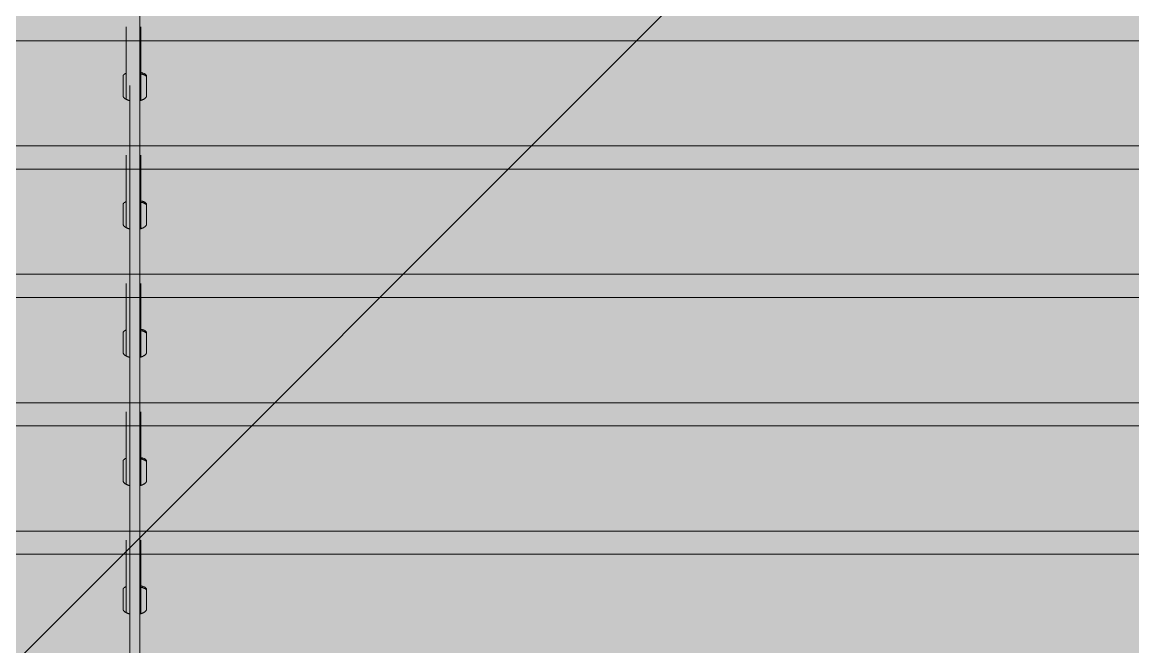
# Model space of a CAD drawing. Header units: millimetres. Extents: x 126 to 12547, y 1644 to 26714.
# Drawn here: x 887.7 to 995.9, y 25872.7 to 25933.6 of the extents above; entities that cross this region are included whole.
import ezdxf

# ---------------------------------------------------------------- set-up
doc = ezdxf.new("R2010")
doc.units = ezdxf.units.MM
doc.layers.add('cono piramide', color=4, linetype='Continuous')
for name, color, linetype, lineweight in [('F_ARREDI_pareti', 1, 'Continuous', 0), ('F_INFISSI', 4, 'Continuous', 5), ('F_MINERAL WALL', 6, 'Continuous', 5), ('F_Tendaggio', 252, 'Continuous', 5), ('F_VETRO', 140, 'Continuous', 5)]:
    doc.layers.add(name, color=color, linetype=linetype, lineweight=lineweight)

# ---------------------------------------------------------------- blocks, each defined once
blk = doc.blocks.new('TENDAGGIO_infisso piccolo_prospetto_fronte')
at = {"layer": 'F_Tendaggio'}
for p, q in [((734455.86, 514029.24), (734697.45, 514029.24)), ((734455.7, 514019), (734697.29, 514019)), ((734458.08, 514016.74), (734699.66, 514016.74)), ((734457.92, 514006.5), (734699.5, 514006.5)), ((734460.54, 514004.24), (734702.12, 514004.24)), ((734460.37, 513994), (734701.96, 513994)), ((734463.02, 513991.75), (734704.6, 513991.75)), ((734462.85, 513981.5), (734704.44, 513981.5)), ((734465.5, 513979.25), (734707.08, 513979.25))]:
    blk.add_line(p, q, dxfattribs=at)
for points in [[(734488.03, 513830.63), (734488.03, 514149.88)], [(734486.7, 514030.61), (734486.7, 514023.55)], [(734488.14, 514030.61), (734488.14, 514023.44)], [(734486.4, 514023.92), (734486.4, 514025.8), (734486.4, 514025.8), (734486.4, 514025.81), (734486.4, 514025.81), (734486.4, 514025.82), (734486.4, 514025.82), (734486.4, 514025.83), (734486.4, 514025.83), (734486.4, 514025.84), (734486.41, 514025.84), (734486.41, 514025.85), (734486.41, 514025.85), (734486.41, 514025.86), (734486.41, 514025.86), (734486.42, 514025.87), (734486.42, 514025.87), (734486.42, 514025.88), (734486.43, 514025.88), (734486.43, 514025.89), (734486.43, 514025.89), (734486.44, 514025.9), (734486.44, 514025.9), (734486.44, 514025.91), (734486.45, 514025.91), (734486.45, 514025.92), (734486.46, 514025.92), (734486.46, 514025.93), (734486.46, 514025.93), (734486.47, 514025.94), (734486.47, 514025.94), (734486.48, 514025.95), (734486.49, 514025.95), (734486.49, 514025.96), (734486.51, 514025.97), (734486.52, 514025.98), (734486.53, 514025.99), (734486.54, 514025.99), (734486.55, 514026), (734486.56, 514026.01), (734486.58, 514026.02), (734486.59, 514026.02), (734486.6, 514026.03), (734486.62, 514026.04), (734486.63, 514026.05), (734486.66, 514026.06), (734486.7, 514026.07)], [(734488.14, 514026.15), (734488.2, 514026.14), (734488.26, 514026.12), (734488.29, 514026.11), (734488.31, 514026.11), (734488.34, 514026.1), (734488.37, 514026.09), (734488.41, 514026.07), (734488.42, 514026.07), (734488.44, 514026.06), (734488.46, 514026.05), (734488.48, 514026.04), (734488.49, 514026.03), (734488.51, 514026.03), (734488.53, 514026.02), (734488.54, 514026.01), (734488.55, 514026), (734488.57, 514025.99), (734488.58, 514025.98), (734488.59, 514025.97), (734488.61, 514025.96), (734488.62, 514025.95), (734488.62, 514025.95), (734488.63, 514025.94), (734488.63, 514025.94), (734488.64, 514025.93), (734488.64, 514025.93), (734488.65, 514025.92), (734488.65, 514025.92), (734488.66, 514025.91), (734488.66, 514025.91), (734488.66, 514025.9), (734488.67, 514025.9), (734488.67, 514025.89), (734488.67, 514025.89), (734488.68, 514025.88), (734488.68, 514025.88), (734488.68, 514025.87), (734488.69, 514025.87), (734488.69, 514025.86), (734488.69, 514025.86), (734488.69, 514025.85), (734488.69, 514025.85), (734488.7, 514025.84), (734488.7, 514025.84), (734488.7, 514025.83), (734488.7, 514025.83), (734488.7, 514025.82), (734488.7, 514025.82), (734488.7, 514025.81), (734488.7, 514025.81), (734488.7, 514025.8), (734488.7, 514025.8), (734488.7, 514024.25), (734488.7, 514023.91), (734488.7, 514023.9), (734488.7, 514023.9), (734488.7, 514023.89), (734488.7, 514023.89), (734488.7, 514023.89), (734488.7, 514023.88), (734488.7, 514023.88), (734488.7, 514023.87), (734488.7, 514023.87), (734488.7, 514023.86), (734488.7, 514023.85), (734488.69, 514023.85), (734488.69, 514023.84), (734488.69, 514023.83), (734488.69, 514023.82), (734488.68, 514023.82), (734488.68, 514023.81), (734488.67, 514023.8), (734488.67, 514023.79), (734488.66, 514023.78), (734488.66, 514023.77), (734488.65, 514023.76), (734488.64, 514023.75), (734488.64, 514023.74), (734488.63, 514023.73), (734488.62, 514023.72), (734488.61, 514023.71), (734488.6, 514023.7), (734488.6, 514023.69), (734488.59, 514023.68), (734488.58, 514023.67), (734488.57, 514023.67), (734488.57, 514023.66), (734488.55, 514023.64), (734488.53, 514023.63), (734488.51, 514023.62), (734488.5, 514023.6), (734488.48, 514023.59), (734488.46, 514023.58), (734488.44, 514023.57), (734488.41, 514023.55), (734488.39, 514023.54), (734488.37, 514023.53), (734488.34, 514023.52), (734488.32, 514023.51), (734488.29, 514023.5), (734488.27, 514023.49), (734488.24, 514023.47), (734488.21, 514023.46), (734488.18, 514023.46), (734488.15, 514023.45), (734488.12, 514023.44), (734488.09, 514023.43), (734488.03, 514023.42)], [(734488.7, 514025.66), (734488.7, 514025.67), (734488.7, 514025.67), (734488.7, 514025.68), (734488.7, 514025.68), (734488.7, 514025.69), (734488.7, 514025.69), (734488.7, 514025.7), (734488.7, 514025.71), (734488.7, 514025.71), (734488.69, 514025.72), (734488.69, 514025.72), (734488.69, 514025.73), (734488.69, 514025.74), (734488.68, 514025.74), (734488.68, 514025.75), (734488.68, 514025.75), (734488.67, 514025.76), (734488.67, 514025.76), (734488.67, 514025.77), (734488.66, 514025.77), (734488.66, 514025.78), (734488.65, 514025.79), (734488.65, 514025.79), (734488.64, 514025.8), (734488.64, 514025.8), (734488.63, 514025.81), (734488.63, 514025.81), (734488.62, 514025.82), (734488.62, 514025.82), (734488.61, 514025.83), (734488.6, 514025.83), (734488.6, 514025.84), (734488.58, 514025.85), (734488.57, 514025.86), (734488.55, 514025.87), (734488.54, 514025.88), (734488.52, 514025.89), (734488.51, 514025.9), (734488.49, 514025.91), (734488.47, 514025.92), (734488.45, 514025.92), (734488.43, 514025.93), (734488.4, 514025.95), (734488.36, 514025.96), (734488.32, 514025.97), (734488.28, 514025.99), (734488.23, 514026), (734488.19, 514026.01), (734488.14, 514026.02)], [(734487.07, 514024.9), (734487.07, 513364.88)], [(734487.07, 514023.41), (734487.04, 514023.42), (734487.01, 514023.43), (734486.97, 514023.44), (734486.94, 514023.45), (734486.91, 514023.46), (734486.88, 514023.47), (734486.85, 514023.48), (734486.82, 514023.49), (734486.79, 514023.5), (734486.77, 514023.51), (734486.74, 514023.53), (734486.71, 514023.54), (734486.69, 514023.55), (734486.67, 514023.57), (734486.64, 514023.58), (734486.62, 514023.6), (734486.61, 514023.6), (734486.59, 514023.61), (734486.58, 514023.62), (734486.57, 514023.63), (734486.56, 514023.64), (734486.55, 514023.65), (734486.53, 514023.66), (734486.52, 514023.67), (734486.51, 514023.68), (734486.5, 514023.69), (734486.49, 514023.7), (734486.49, 514023.71), (734486.48, 514023.72), (734486.47, 514023.73), (734486.46, 514023.74), (734486.45, 514023.75), (734486.45, 514023.76), (734486.44, 514023.77), (734486.44, 514023.78), (734486.43, 514023.79), (734486.42, 514023.8), (734486.42, 514023.81), (734486.42, 514023.81), (734486.42, 514023.82), (734486.42, 514023.82), (734486.41, 514023.83), (734486.41, 514023.84), (734486.41, 514023.84), (734486.41, 514023.85), (734486.41, 514023.85), (734486.41, 514023.86), (734486.4, 514023.86), (734486.4, 514023.87), (734486.4, 514023.87), (734486.4, 514023.88), (734486.4, 514023.88), (734486.4, 514023.89), (734486.4, 514023.89), (734486.4, 514023.9), (734486.4, 514023.91), (734486.4, 514023.91), (734486.4, 514023.92), (734486.4, 514023.92)], [(734486.7, 514018.11), (734486.7, 514011.05)], [(734488.14, 514018.11), (734488.14, 514010.94)], [(734486.4, 514011.42), (734486.4, 514013.3), (734486.4, 514013.3), (734486.4, 514013.31), (734486.4, 514013.31), (734486.4, 514013.32), (734486.4, 514013.32), (734486.4, 514013.33), (734486.4, 514013.33), (734486.4, 514013.34), (734486.41, 514013.35), (734486.41, 514013.35), (734486.41, 514013.36), (734486.41, 514013.36), (734486.41, 514013.37), (734486.42, 514013.37), (734486.42, 514013.38), (734486.42, 514013.38), (734486.43, 514013.39), (734486.43, 514013.39), (734486.43, 514013.4), (734486.44, 514013.4), (734486.44, 514013.41), (734486.44, 514013.41), (734486.45, 514013.42), (734486.45, 514013.42), (734486.46, 514013.43), (734486.46, 514013.43), (734486.46, 514013.44), (734486.47, 514013.44), (734486.47, 514013.45), (734486.48, 514013.45), (734486.49, 514013.46), (734486.49, 514013.46), (734486.51, 514013.47), (734486.52, 514013.48), (734486.53, 514013.49), (734486.54, 514013.5), (734486.55, 514013.5), (734486.56, 514013.51), (734486.58, 514013.52), (734486.59, 514013.53), (734486.6, 514013.53), (734486.62, 514013.54), (734486.63, 514013.55), (734486.66, 514013.56), (734486.7, 514013.58)], [(734488.14, 514013.65), (734488.2, 514013.64), (734488.26, 514013.62), (734488.29, 514013.62), (734488.31, 514013.61), (734488.34, 514013.6), (734488.37, 514013.59), (734488.41, 514013.58), (734488.42, 514013.57), (734488.44, 514013.56), (734488.46, 514013.55), (734488.48, 514013.54), (734488.49, 514013.54), (734488.51, 514013.53), (734488.53, 514013.52), (734488.54, 514013.51), (734488.55, 514013.5), (734488.57, 514013.49), (734488.58, 514013.48), (734488.59, 514013.47), (734488.61, 514013.46), (734488.62, 514013.46), (734488.62, 514013.45), (734488.63, 514013.45), (734488.63, 514013.44), (734488.64, 514013.44), (734488.64, 514013.43), (734488.65, 514013.43), (734488.65, 514013.42), (734488.66, 514013.42), (734488.66, 514013.41), (734488.66, 514013.41), (734488.67, 514013.4), (734488.67, 514013.4), (734488.67, 514013.39), (734488.68, 514013.39), (734488.68, 514013.38), (734488.68, 514013.38), (734488.69, 514013.37), (734488.69, 514013.37), (734488.69, 514013.36), (734488.69, 514013.36), (734488.69, 514013.35), (734488.7, 514013.35), (734488.7, 514013.34), (734488.7, 514013.33), (734488.7, 514013.33), (734488.7, 514013.32), (734488.7, 514013.32), (734488.7, 514013.31), (734488.7, 514013.31), (734488.7, 514013.3), (734488.7, 514013.3), (734488.7, 514011.76), (734488.7, 514011.41), (734488.7, 514011.4), (734488.7, 514011.4), (734488.7, 514011.4), (734488.7, 514011.39), (734488.7, 514011.39), (734488.7, 514011.39), (734488.7, 514011.38), (734488.7, 514011.37), (734488.7, 514011.37), (734488.7, 514011.36), (734488.7, 514011.35), (734488.69, 514011.35), (734488.69, 514011.34), (734488.69, 514011.33), (734488.69, 514011.33), (734488.68, 514011.32), (734488.68, 514011.31), (734488.67, 514011.3), (734488.67, 514011.29), (734488.66, 514011.28), (734488.66, 514011.27), (734488.65, 514011.26), (734488.64, 514011.25), (734488.64, 514011.24), (734488.63, 514011.23), (734488.62, 514011.22), (734488.61, 514011.21), (734488.6, 514011.2), (734488.6, 514011.19), (734488.59, 514011.18), (734488.58, 514011.18), (734488.57, 514011.17), (734488.57, 514011.16), (734488.55, 514011.15), (734488.53, 514011.13), (734488.51, 514011.12), (734488.5, 514011.11), (734488.48, 514011.09), (734488.46, 514011.08), (734488.44, 514011.07), (734488.41, 514011.06), (734488.39, 514011.04), (734488.37, 514011.03), (734488.34, 514011.02), (734488.32, 514011.01), (734488.29, 514011), (734488.27, 514010.99), (734488.24, 514010.98), (734488.21, 514010.97), (734488.18, 514010.96), (734488.15, 514010.95), (734488.12, 514010.94), (734488.09, 514010.93), (734488.03, 514010.92)], [(734488.7, 514013.16), (734488.7, 514013.17), (734488.7, 514013.17), (734488.7, 514013.18), (734488.7, 514013.19), (734488.7, 514013.19), (734488.7, 514013.2), (734488.7, 514013.2), (734488.7, 514013.21), (734488.7, 514013.21), (734488.69, 514013.22), (734488.69, 514013.23), (734488.69, 514013.23), (734488.69, 514013.24), (734488.68, 514013.24), (734488.68, 514013.25), (734488.68, 514013.25), (734488.67, 514013.26), (734488.67, 514013.27), (734488.67, 514013.27), (734488.66, 514013.28), (734488.66, 514013.28), (734488.65, 514013.29), (734488.65, 514013.29), (734488.64, 514013.3), (734488.64, 514013.3), (734488.63, 514013.31), (734488.63, 514013.31), (734488.62, 514013.32), (734488.62, 514013.32), (734488.61, 514013.33), (734488.6, 514013.34), (734488.6, 514013.34), (734488.58, 514013.35), (734488.57, 514013.36), (734488.55, 514013.37), (734488.54, 514013.38), (734488.52, 514013.39), (734488.51, 514013.4), (734488.49, 514013.41), (734488.47, 514013.42), (734488.45, 514013.43), (734488.43, 514013.43), (734488.4, 514013.45), (734488.36, 514013.46), (734488.32, 514013.48), (734488.28, 514013.49), (734488.23, 514013.5), (734488.19, 514013.51), (734488.14, 514013.52)], [(734487.07, 514010.92), (734487.04, 514010.92), (734487.01, 514010.93), (734486.97, 514010.94), (734486.94, 514010.95), (734486.91, 514010.96), (734486.88, 514010.97), (734486.85, 514010.98), (734486.82, 514010.99), (734486.79, 514011), (734486.77, 514011.02), (734486.74, 514011.03), (734486.71, 514011.04), (734486.69, 514011.06), (734486.67, 514011.07), (734486.64, 514011.08), (734486.62, 514011.1), (734486.61, 514011.11), (734486.59, 514011.12), (734486.58, 514011.12), (734486.57, 514011.13), (734486.56, 514011.14), (734486.55, 514011.15), (734486.53, 514011.16), (734486.52, 514011.17), (734486.51, 514011.18), (734486.5, 514011.19), (734486.49, 514011.2), (734486.49, 514011.21), (734486.48, 514011.22), (734486.47, 514011.23), (734486.46, 514011.24), (734486.45, 514011.25), (734486.45, 514011.26), (734486.44, 514011.27), (734486.44, 514011.28), (734486.43, 514011.3), (734486.42, 514011.31), (734486.42, 514011.31), (734486.42, 514011.32), (734486.42, 514011.32), (734486.42, 514011.33), (734486.41, 514011.33), (734486.41, 514011.34), (734486.41, 514011.34), (734486.41, 514011.35), (734486.41, 514011.35), (734486.41, 514011.36), (734486.4, 514011.36), (734486.4, 514011.37), (734486.4, 514011.38), (734486.4, 514011.38), (734486.4, 514011.39), (734486.4, 514011.39), (734486.4, 514011.4), (734486.4, 514011.4), (734486.4, 514011.41), (734486.4, 514011.41), (734486.4, 514011.42), (734486.4, 514011.42)], [(734486.7, 514005.61), (734486.7, 513998.55)], [(734488.14, 514005.61), (734488.14, 513998.45)], [(734486.4, 513998.93), (734486.4, 514000.8), (734486.4, 514000.81), (734486.4, 514000.81), (734486.4, 514000.82), (734486.4, 514000.82), (734486.4, 514000.83), (734486.4, 514000.83), (734486.4, 514000.84), (734486.4, 514000.84), (734486.41, 514000.85), (734486.41, 514000.85), (734486.41, 514000.86), (734486.41, 514000.86), (734486.41, 514000.87), (734486.42, 514000.87), (734486.42, 514000.88), (734486.42, 514000.88), (734486.43, 514000.89), (734486.43, 514000.89), (734486.43, 514000.9), (734486.44, 514000.9), (734486.44, 514000.91), (734486.44, 514000.91), (734486.45, 514000.92), (734486.45, 514000.92), (734486.46, 514000.93), (734486.46, 514000.93), (734486.46, 514000.94), (734486.47, 514000.94), (734486.47, 514000.95), (734486.48, 514000.95), (734486.49, 514000.96), (734486.49, 514000.97), (734486.51, 514000.97), (734486.52, 514000.98), (734486.53, 514000.99), (734486.54, 514001), (734486.55, 514001.01), (734486.56, 514001.01), (734486.58, 514001.02), (734486.59, 514001.03), (734486.6, 514001.04), (734486.62, 514001.04), (734486.63, 514001.05), (734486.66, 514001.06), (734486.7, 514001.08)], [(734488.14, 514001.16), (734488.2, 514001.14), (734488.26, 514001.13), (734488.29, 514001.12), (734488.31, 514001.11), (734488.34, 514001.1), (734488.37, 514001.09), (734488.41, 514001.08), (734488.42, 514001.07), (734488.44, 514001.06), (734488.46, 514001.05), (734488.48, 514001.05), (734488.49, 514001.04), (734488.51, 514001.03), (734488.53, 514001.02), (734488.54, 514001.01), (734488.55, 514001), (734488.57, 514000.99), (734488.58, 514000.99), (734488.59, 514000.98), (734488.61, 514000.97), (734488.62, 514000.96), (734488.62, 514000.95), (734488.63, 514000.95), (734488.63, 514000.94), (734488.64, 514000.94), (734488.64, 514000.93), (734488.65, 514000.93), (734488.65, 514000.92), (734488.66, 514000.92), (734488.66, 514000.91), (734488.66, 514000.91), (734488.67, 514000.9), (734488.67, 514000.9), (734488.67, 514000.89), (734488.68, 514000.89), (734488.68, 514000.88), (734488.68, 514000.88), (734488.69, 514000.87), (734488.69, 514000.87), (734488.69, 514000.86), (734488.69, 514000.86), (734488.69, 514000.85), (734488.7, 514000.85), (734488.7, 514000.84), (734488.7, 514000.84), (734488.7, 514000.83), (734488.7, 514000.83), (734488.7, 514000.82), (734488.7, 514000.82), (734488.7, 514000.81), (734488.7, 514000.81), (734488.7, 514000.8), (734488.7, 513999.26), (734488.7, 513998.91), (734488.7, 513998.91), (734488.7, 513998.9), (734488.7, 513998.9), (734488.7, 513998.9), (734488.7, 513998.89), (734488.7, 513998.89), (734488.7, 513998.88), (734488.7, 513998.88), (734488.7, 513998.87), (734488.7, 513998.86), (734488.7, 513998.86), (734488.69, 513998.85), (734488.69, 513998.84), (734488.69, 513998.84), (734488.69, 513998.83), (734488.68, 513998.82), (734488.68, 513998.81), (734488.67, 513998.8), (734488.67, 513998.79), (734488.66, 513998.78), (734488.66, 513998.77), (734488.65, 513998.76), (734488.64, 513998.75), (734488.64, 513998.74), (734488.63, 513998.73), (734488.62, 513998.72), (734488.61, 513998.71), (734488.6, 513998.7), (734488.6, 513998.69), (734488.59, 513998.69), (734488.58, 513998.68), (734488.57, 513998.67), (734488.57, 513998.66), (734488.55, 513998.65), (734488.53, 513998.64), (734488.51, 513998.62), (734488.5, 513998.61), (734488.48, 513998.6), (734488.46, 513998.59), (734488.44, 513998.57), (734488.41, 513998.56), (734488.39, 513998.55), (734488.37, 513998.53), (734488.34, 513998.52), (734488.32, 513998.51), (734488.29, 513998.5), (734488.27, 513998.49), (734488.24, 513998.48), (734488.21, 513998.47), (734488.18, 513998.46), (734488.15, 513998.45), (734488.12, 513998.44), (734488.09, 513998.43), (734488.03, 513998.42)], [(734488.7, 514000.66), (734488.7, 514000.67), (734488.7, 514000.68), (734488.7, 514000.68), (734488.7, 514000.69), (734488.7, 514000.69), (734488.7, 514000.7), (734488.7, 514000.7), (734488.7, 514000.71), (734488.7, 514000.72), (734488.69, 514000.72), (734488.69, 514000.73), (734488.69, 514000.73), (734488.69, 514000.74), (734488.68, 514000.75), (734488.68, 514000.75), (734488.68, 514000.76), (734488.67, 514000.76), (734488.67, 514000.77), (734488.67, 514000.77), (734488.66, 514000.78), (734488.66, 514000.78), (734488.65, 514000.79), (734488.65, 514000.8), (734488.64, 514000.8), (734488.64, 514000.81), (734488.63, 514000.81), (734488.63, 514000.82), (734488.62, 514000.82), (734488.62, 514000.83), (734488.61, 514000.83), (734488.6, 514000.84), (734488.6, 514000.84), (734488.58, 514000.85), (734488.57, 514000.86), (734488.55, 514000.87), (734488.54, 514000.88), (734488.52, 514000.89), (734488.51, 514000.9), (734488.49, 514000.91), (734488.47, 514000.92), (734488.45, 514000.93), (734488.43, 514000.94), (734488.4, 514000.95), (734488.36, 514000.96), (734488.32, 514000.98), (734488.28, 514000.99), (734488.23, 514001), (734488.19, 514001.01), (734488.14, 514001.02)], [(734487.07, 513998.42), (734487.04, 513998.43), (734487.01, 513998.44), (734486.97, 513998.44), (734486.94, 513998.45), (734486.91, 513998.46), (734486.88, 513998.47), (734486.85, 513998.48), (734486.82, 513998.5), (734486.79, 513998.51), (734486.77, 513998.52), (734486.74, 513998.53), (734486.71, 513998.54), (734486.69, 513998.56), (734486.67, 513998.57), (734486.64, 513998.59), (734486.62, 513998.6), (734486.61, 513998.61), (734486.59, 513998.62), (734486.58, 513998.63), (734486.57, 513998.64), (734486.56, 513998.65), (734486.55, 513998.66), (734486.53, 513998.67), (734486.52, 513998.67), (734486.51, 513998.68), (734486.5, 513998.69), (734486.49, 513998.7), (734486.49, 513998.71), (734486.48, 513998.72), (734486.47, 513998.73), (734486.46, 513998.75), (734486.45, 513998.76), (734486.45, 513998.77), (734486.44, 513998.78), (734486.44, 513998.79), (734486.43, 513998.8), (734486.42, 513998.81), (734486.42, 513998.81), (734486.42, 513998.82), (734486.42, 513998.82), (734486.42, 513998.83), (734486.41, 513998.83), (734486.41, 513998.84), (734486.41, 513998.85), (734486.41, 513998.85), (734486.41, 513998.86), (734486.41, 513998.86), (734486.4, 513998.87), (734486.4, 513998.87), (734486.4, 513998.88), (734486.4, 513998.88), (734486.4, 513998.89), (734486.4, 513998.89), (734486.4, 513998.9), (734486.4, 513998.9), (734486.4, 513998.91), (734486.4, 513998.92), (734486.4, 513998.92), (734486.4, 513998.93)], [(734486.7, 513993.12), (734486.7, 513986.06)], [(734488.14, 513993.12), (734488.14, 513985.95)], [(734486.4, 513986.43), (734486.4, 513988.3), (734486.4, 513988.31), (734486.4, 513988.31), (734486.4, 513988.32), (734486.4, 513988.32), (734486.4, 513988.33), (734486.4, 513988.33), (734486.4, 513988.34), (734486.4, 513988.34), (734486.41, 513988.35), (734486.41, 513988.35), (734486.41, 513988.36), (734486.41, 513988.37), (734486.41, 513988.37), (734486.42, 513988.38), (734486.42, 513988.38), (734486.42, 513988.39), (734486.43, 513988.39), (734486.43, 513988.4), (734486.43, 513988.4), (734486.44, 513988.41), (734486.44, 513988.41), (734486.44, 513988.42), (734486.45, 513988.42), (734486.45, 513988.43), (734486.46, 513988.43), (734486.46, 513988.44), (734486.46, 513988.44), (734486.47, 513988.45), (734486.47, 513988.45), (734486.48, 513988.46), (734486.49, 513988.46), (734486.49, 513988.47), (734486.51, 513988.48), (734486.52, 513988.48), (734486.53, 513988.49), (734486.54, 513988.5), (734486.55, 513988.51), (734486.56, 513988.52), (734486.58, 513988.52), (734486.59, 513988.53), (734486.6, 513988.54), (734486.62, 513988.55), (734486.63, 513988.55), (734486.66, 513988.57), (734486.7, 513988.58)], [(734488.14, 513988.66), (734488.2, 513988.64), (734488.26, 513988.63), (734488.29, 513988.62), (734488.31, 513988.61), (734488.34, 513988.6), (734488.37, 513988.59), (734488.41, 513988.58), (734488.42, 513988.57), (734488.44, 513988.56), (734488.46, 513988.56), (734488.48, 513988.55), (734488.49, 513988.54), (734488.51, 513988.53), (734488.53, 513988.52), (734488.54, 513988.51), (734488.55, 513988.51), (734488.57, 513988.5), (734488.58, 513988.49), (734488.59, 513988.48), (734488.61, 513988.47), (734488.62, 513988.46), (734488.62, 513988.46), (734488.63, 513988.45), (734488.63, 513988.45), (734488.64, 513988.44), (734488.64, 513988.44), (734488.65, 513988.43), (734488.65, 513988.43), (734488.66, 513988.42), (734488.66, 513988.42), (734488.66, 513988.41), (734488.67, 513988.41), (734488.67, 513988.4), (734488.67, 513988.4), (734488.68, 513988.39), (734488.68, 513988.39), (734488.68, 513988.38), (734488.69, 513988.38), (734488.69, 513988.37), (734488.69, 513988.37), (734488.69, 513988.36), (734488.69, 513988.35), (734488.7, 513988.35), (734488.7, 513988.34), (734488.7, 513988.34), (734488.7, 513988.33), (734488.7, 513988.33), (734488.7, 513988.32), (734488.7, 513988.32), (734488.7, 513988.31), (734488.7, 513988.31), (734488.7, 513988.3), (734488.7, 513986.76), (734488.7, 513986.41), (734488.7, 513986.41), (734488.7, 513986.4), (734488.7, 513986.4), (734488.7, 513986.4), (734488.7, 513986.39), (734488.7, 513986.39), (734488.7, 513986.39), (734488.7, 513986.38), (734488.7, 513986.37), (734488.7, 513986.37), (734488.7, 513986.36), (734488.69, 513986.35), (734488.69, 513986.35), (734488.69, 513986.34), (734488.69, 513986.33), (734488.68, 513986.32), (734488.68, 513986.32), (734488.67, 513986.3), (734488.67, 513986.29), (734488.66, 513986.28), (734488.66, 513986.27), (734488.65, 513986.26), (734488.64, 513986.25), (734488.64, 513986.24), (734488.63, 513986.23), (734488.62, 513986.22), (734488.61, 513986.21), (734488.6, 513986.2), (734488.6, 513986.2), (734488.59, 513986.19), (734488.58, 513986.18), (734488.57, 513986.17), (734488.57, 513986.17), (734488.55, 513986.15), (734488.53, 513986.14), (734488.51, 513986.12), (734488.5, 513986.11), (734488.48, 513986.1), (734488.46, 513986.09), (734488.44, 513986.07), (734488.41, 513986.06), (734488.39, 513986.05), (734488.37, 513986.04), (734488.34, 513986.02), (734488.32, 513986.01), (734488.29, 513986), (734488.27, 513985.99), (734488.24, 513985.98), (734488.21, 513985.97), (734488.18, 513985.96), (734488.15, 513985.95), (734488.12, 513985.94), (734488.09, 513985.94), (734488.03, 513985.92)], [(734488.7, 513988.17), (734488.7, 513988.17), (734488.7, 513988.18), (734488.7, 513988.18), (734488.7, 513988.19), (734488.7, 513988.2), (734488.7, 513988.2), (734488.7, 513988.21), (734488.7, 513988.21), (734488.7, 513988.22), (734488.69, 513988.22), (734488.69, 513988.23), (734488.69, 513988.24), (734488.69, 513988.24), (734488.68, 513988.25), (734488.68, 513988.25), (734488.68, 513988.26), (734488.67, 513988.26), (734488.67, 513988.27), (734488.67, 513988.28), (734488.66, 513988.28), (734488.66, 513988.29), (734488.65, 513988.29), (734488.65, 513988.3), (734488.64, 513988.3), (734488.64, 513988.31), (734488.63, 513988.31), (734488.63, 513988.32), (734488.62, 513988.32), (734488.62, 513988.33), (734488.61, 513988.33), (734488.6, 513988.34), (734488.6, 513988.35), (734488.58, 513988.36), (734488.57, 513988.37), (734488.55, 513988.38), (734488.54, 513988.38), (734488.52, 513988.39), (734488.51, 513988.4), (734488.49, 513988.41), (734488.47, 513988.42), (734488.45, 513988.43), (734488.43, 513988.44), (734488.4, 513988.45), (734488.36, 513988.47), (734488.32, 513988.48), (734488.28, 513988.49), (734488.23, 513988.5), (734488.19, 513988.52), (734488.14, 513988.53)], [(734487.07, 513985.92), (734487.04, 513985.93), (734487.01, 513985.94), (734486.97, 513985.95), (734486.94, 513985.96), (734486.91, 513985.97), (734486.88, 513985.98), (734486.85, 513985.99), (734486.82, 513986), (734486.79, 513986.01), (734486.77, 513986.02), (734486.74, 513986.03), (734486.71, 513986.05), (734486.69, 513986.06), (734486.67, 513986.07), (734486.64, 513986.09), (734486.62, 513986.1), (734486.61, 513986.11), (734486.59, 513986.12), (734486.58, 513986.13), (734486.57, 513986.14), (734486.56, 513986.15), (734486.55, 513986.16), (734486.53, 513986.17), (734486.52, 513986.18), (734486.51, 513986.19), (734486.5, 513986.2), (734486.49, 513986.21), (734486.49, 513986.22), (734486.48, 513986.23), (734486.47, 513986.24), (734486.46, 513986.25), (734486.45, 513986.26), (734486.45, 513986.27), (734486.44, 513986.28), (734486.44, 513986.29), (734486.43, 513986.3), (734486.42, 513986.31), (734486.42, 513986.32), (734486.42, 513986.32), (734486.42, 513986.33), (734486.42, 513986.33), (734486.41, 513986.34), (734486.41, 513986.34), (734486.41, 513986.35), (734486.41, 513986.35), (734486.41, 513986.36), (734486.41, 513986.36), (734486.4, 513986.37), (734486.4, 513986.37), (734486.4, 513986.38), (734486.4, 513986.39), (734486.4, 513986.39), (734486.4, 513986.4), (734486.4, 513986.4), (734486.4, 513986.41), (734486.4, 513986.41), (734486.4, 513986.42), (734486.4, 513986.42), (734486.4, 513986.43)], [(734486.7, 513980.62), (734486.7, 513973.56)], [(734488.14, 513980.62), (734488.14, 513973.45)], [(734486.4, 513973.93), (734486.4, 513975.8), (734486.4, 513975.81), (734486.4, 513975.82), (734486.4, 513975.82), (734486.4, 513975.83), (734486.4, 513975.83), (734486.4, 513975.84), (734486.4, 513975.84), (734486.4, 513975.85), (734486.41, 513975.85), (734486.41, 513975.86), (734486.41, 513975.86), (734486.41, 513975.87), (734486.41, 513975.87), (734486.42, 513975.88), (734486.42, 513975.88), (734486.42, 513975.89), (734486.43, 513975.89), (734486.43, 513975.9), (734486.43, 513975.9), (734486.44, 513975.91), (734486.44, 513975.91), (734486.44, 513975.92), (734486.45, 513975.92), (734486.45, 513975.93), (734486.46, 513975.93), (734486.46, 513975.94), (734486.46, 513975.94), (734486.47, 513975.95), (734486.47, 513975.95), (734486.48, 513975.96), (734486.49, 513975.96), (734486.49, 513975.97), (734486.51, 513975.98), (734486.52, 513975.99), (734486.53, 513975.99), (734486.54, 513976), (734486.55, 513976.01), (734486.56, 513976.02), (734486.58, 513976.03), (734486.59, 513976.03), (734486.6, 513976.04), (734486.62, 513976.05), (734486.63, 513976.06), (734486.66, 513976.07), (734486.7, 513976.08)], [(734488.14, 513976.16), (734488.2, 513976.15), (734488.26, 513976.13), (734488.29, 513976.12), (734488.31, 513976.11), (734488.34, 513976.11), (734488.37, 513976.1), (734488.41, 513976.08), (734488.42, 513976.07), (734488.44, 513976.07), (734488.46, 513976.06), (734488.48, 513976.05), (734488.49, 513976.04), (734488.51, 513976.03), (734488.53, 513976.03), (734488.54, 513976.02), (734488.55, 513976.01), (734488.57, 513976), (734488.58, 513975.99), (734488.59, 513975.98), (734488.61, 513975.97), (734488.62, 513975.96), (734488.62, 513975.96), (734488.63, 513975.95), (734488.63, 513975.95), (734488.64, 513975.94), (734488.64, 513975.94), (734488.65, 513975.93), (734488.65, 513975.93), (734488.66, 513975.92), (734488.66, 513975.92), (734488.66, 513975.91), (734488.67, 513975.91), (734488.67, 513975.9), (734488.67, 513975.9), (734488.68, 513975.89), (734488.68, 513975.89), (734488.68, 513975.88), (734488.69, 513975.88), (734488.69, 513975.87), (734488.69, 513975.87), (734488.69, 513975.86), (734488.69, 513975.86), (734488.7, 513975.85), (734488.7, 513975.85), (734488.7, 513975.84), (734488.7, 513975.84), (734488.7, 513975.83), (734488.7, 513975.83), (734488.7, 513975.82), (734488.7, 513975.82), (734488.7, 513975.81), (734488.7, 513975.8), (734488.7, 513974.26), (734488.7, 513973.92), (734488.7, 513973.91), (734488.7, 513973.91), (734488.7, 513973.9), (734488.7, 513973.9), (734488.7, 513973.9), (734488.7, 513973.89), (734488.7, 513973.89), (734488.7, 513973.88), (734488.7, 513973.87), (734488.7, 513973.87), (734488.7, 513973.86), (734488.69, 513973.85), (734488.69, 513973.85), (734488.69, 513973.84), (734488.69, 513973.83), (734488.68, 513973.83), (734488.68, 513973.82), (734488.67, 513973.81), (734488.67, 513973.8), (734488.66, 513973.79), (734488.66, 513973.78), (734488.65, 513973.77), (734488.64, 513973.76), (734488.64, 513973.75), (734488.63, 513973.74), (734488.62, 513973.73), (734488.61, 513973.72), (734488.6, 513973.71), (734488.6, 513973.7), (734488.59, 513973.69), (734488.58, 513973.68), (734488.57, 513973.68), (734488.57, 513973.67), (734488.55, 513973.65), (734488.53, 513973.64), (734488.51, 513973.63), (734488.5, 513973.61), (734488.48, 513973.6), (734488.46, 513973.59), (734488.44, 513973.58), (734488.41, 513973.56), (734488.39, 513973.55), (734488.37, 513973.54), (734488.34, 513973.53), (734488.32, 513973.52), (734488.29, 513973.5), (734488.27, 513973.49), (734488.24, 513973.48), (734488.21, 513973.47), (734488.18, 513973.46), (734488.15, 513973.46), (734488.12, 513973.45), (734488.09, 513973.44), (734488.03, 513973.42)], [(734488.7, 513975.67), (734488.7, 513975.67), (734488.7, 513975.68), (734488.7, 513975.69), (734488.7, 513975.69), (734488.7, 513975.7), (734488.7, 513975.7), (734488.7, 513975.71), (734488.7, 513975.72), (734488.7, 513975.72), (734488.69, 513975.73), (734488.69, 513975.73), (734488.69, 513975.74), (734488.69, 513975.74), (734488.68, 513975.75), (734488.68, 513975.76), (734488.68, 513975.76), (734488.67, 513975.77), (734488.67, 513975.77), (734488.67, 513975.78), (734488.66, 513975.78), (734488.66, 513975.79), (734488.65, 513975.79), (734488.65, 513975.8), (734488.64, 513975.81), (734488.64, 513975.81), (734488.63, 513975.82), (734488.63, 513975.82), (734488.62, 513975.83), (734488.62, 513975.83), (734488.61, 513975.84), (734488.6, 513975.84), (734488.6, 513975.85), (734488.58, 513975.86), (734488.57, 513975.87), (734488.55, 513975.88), (734488.54, 513975.89), (734488.52, 513975.9), (734488.51, 513975.91), (734488.49, 513975.92), (734488.47, 513975.92), (734488.45, 513975.93), (734488.43, 513975.94), (734488.4, 513975.95), (734488.36, 513975.97), (734488.32, 513975.98), (734488.28, 513976), (734488.23, 513976.01), (734488.19, 513976.02), (734488.14, 513976.03)], [(734487.07, 513973.42), (734487.04, 513973.43), (734487.01, 513973.44), (734486.97, 513973.45), (734486.94, 513973.46), (734486.91, 513973.47), (734486.88, 513973.48), (734486.85, 513973.49), (734486.82, 513973.5), (734486.79, 513973.51), (734486.77, 513973.52), (734486.74, 513973.54), (734486.71, 513973.55), (734486.69, 513973.56), (734486.67, 513973.58), (734486.64, 513973.59), (734486.62, 513973.6), (734486.61, 513973.61), (734486.59, 513973.62), (734486.58, 513973.63), (734486.57, 513973.64), (734486.56, 513973.65), (734486.55, 513973.66), (734486.53, 513973.67), (734486.52, 513973.68), (734486.51, 513973.69), (734486.5, 513973.7), (734486.49, 513973.71), (734486.49, 513973.72), (734486.48, 513973.73), (734486.47, 513973.74), (734486.46, 513973.75), (734486.45, 513973.76), (734486.45, 513973.77), (734486.44, 513973.78), (734486.44, 513973.79), (734486.43, 513973.8), (734486.42, 513973.81), (734486.42, 513973.82), (734486.42, 513973.82), (734486.42, 513973.83), (734486.42, 513973.83), (734486.41, 513973.84), (734486.41, 513973.84), (734486.41, 513973.85), (734486.41, 513973.86), (734486.41, 513973.86), (734486.41, 513973.87), (734486.4, 513973.87), (734486.4, 513973.88), (734486.4, 513973.88), (734486.4, 513973.89), (734486.4, 513973.89), (734486.4, 513973.9), (734486.4, 513973.9), (734486.4, 513973.91), (734486.4, 513973.91), (734486.4, 513973.92), (734486.4, 513973.93), (734486.4, 513973.93)]]:
    blk.add_lwpolyline(points, dxfattribs=at)
blk = doc.blocks.new('INFISSO L.400 MM_prospetto_fronte')
at = {"layer": 'F_VETRO', "transparency": 33554579}
h = blk.add_hatch(color=153, dxfattribs=at)
h.dxf.hatch_style = 1
h.set_gradient(color1=(102, 153, 204), color2=(251, 252, 254), rotation=45, one_color=1, tint=0.994624)
h.paths.add_polyline_path([(-15858.48, 12715.63), (-16258.48, 12715.63), (-16258.48, 11495.63), (-15858.48, 11495.63)])
at = {"layer": 'F_INFISSI', "color": 5, "lineweight": 13}
blk.add_line((-15988.63, 12700.63), (-16243.48, 12445.78), dxfattribs=at)
blk = doc.blocks.new('RIV.to_pareti e soffitto_slider_armadiature_camera master_sez.......')
at = {"layer": 'F_INFISSI', "true_color": 0x636466}
h = blk.add_hatch(color=251, dxfattribs=at)
h.dxf.hatch_style = 1
h.paths.add_polyline_path([(734352.12, 514201.28), (734352.12, 512921.28), (734812.12, 512921.28), (734812.12, 514201.28)])
h.paths.add_polyline_path([(734382.12, 514171.28), (734782.12, 514171.28), (734782.12, 512951.28), (734382.12, 512951.28)], flags=16)
at = {"layer": 'F_MINERAL WALL', "true_color": 0x636466, "transparency": 33554559}
h = blk.add_hatch(dxfattribs=at)
h.set_pattern_fill('AR-SAND', color=251)
h.set_pattern_definition([(37.5, (2500, 0), (-1.6000313, 48.9413237), [0, -38.608, 0, -43.18, 0, -41.275]), (7.5, (2500, 0), (44.9523283, 71.68251), [0, -20.828, 0, -34.798, 0, -13.335]), (327.5, (2468.76, 0), (79.099237, 0.1437185), [0, -12.7, 0, -45.72, 0, -59.69]), (317.5, (2468.76, 0), (76.355645, 22.2929323), [0, -6.35, 0, -29.972, 0, -34.29])])
h.paths.add_polyline_path([(733693.12, 514601.28), (733693.12, 512521.28), (734878.12, 512521.28), (734878.12, 514601.28)])
h.paths.add_polyline_path([(734822.12, 514211.28), (734822.12, 512911.28), (734342.12, 512911.28), (734342.12, 514211.28)], flags=16)
at = {"color": 1}
blk.add_blockref('INFISSO L.400 MM_prospetto_fronte', (750640.59, 501455.65), dxfattribs=at)
at = {"layer": 'cono piramide', "color": 2, "lineweight": 5}
blk.add_blockref('TENDAGGIO_infisso piccolo_prospetto_fronte', (-21.49, -10), dxfattribs=at)

msp = doc.modelspace()

# ---------------------------------------------------------------- block references
at = {"layer": 'F_ARREDI_pareti', "color": 2, "lineweight": 5}
msp.add_blockref('RIV.to_pareti e soffitto_slider_armadiature_camera master_sez.......', (-733567.34, -488087.48), dxfattribs=at)

doc.saveas('drawing.dxf')
